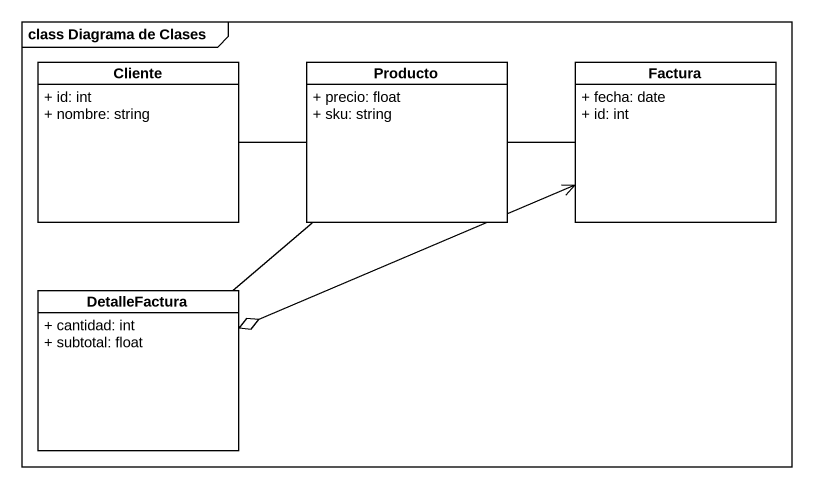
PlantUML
@startuml
mainframe class Diagrama de Clases
hide circle
hide empty members
skinparam classAttributeIconSize 0
class Cliente {
  + id: int
  + nombre: string
}
class Producto {
  + precio: float
  + sku: string
}
class Factura {
  + fecha: date
  + id: int
}
class DetalleFactura {
  + cantidad: int
  + subtotal: float
}
Factura -left- Cliente
Factura <-left-o DetalleFactura
DetalleFactura -up- Producto
@enduml
